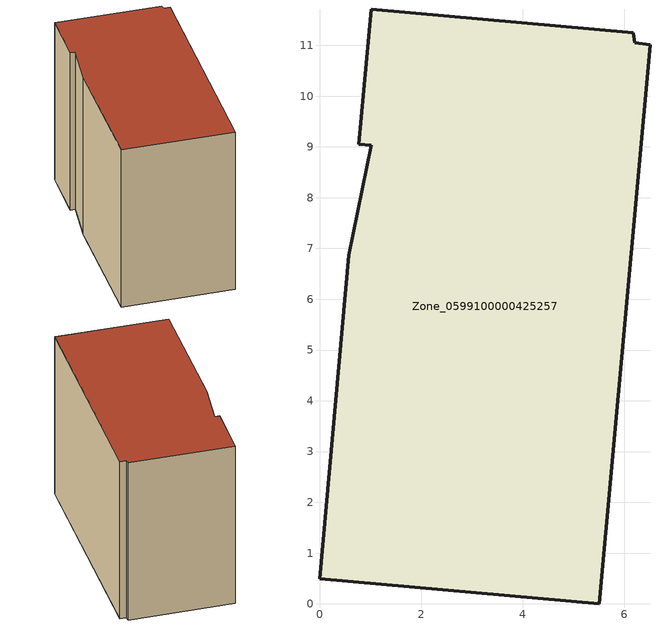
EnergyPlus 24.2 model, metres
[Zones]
Zone_0599100000425257
 floor ground (C_G): 0.58,6.87 1.02,9.03 0.78,9.05 1.02,11.71 6.18,11.25 6.2,11.05 6.51,11.01 5.51,0 0,0.5 z0
 wall outside (C_F): 0,0.5 5.51,0 6.51,11.01 6.2,11.05 6.18,11.25 1.02,11.71 0.78,9.05 1.02,9.03 0.58,6.87 0,0.5 z0:8.74
 roof outside (C_R): 1.02,9.03 0.58,6.87 0,0.5 5.51,0 6.51,11.01 6.2,11.05 6.18,11.25 1.02,11.71 0.78,9.05 z8.74
[BUILDING]
Pand.0599100000425257: North Axis=0; Terrain=City; Loads Convergence Tolerance Value=0.04; Temperature Convergence Tolerance Value=0.4; Solar Distribution=FullExterior; Maximum Number of Warmup Days=25; Minimum Number of Warmup Days=1
[Site:Location]
Rotterdam.The.Hague.AP_ZH_NLD Design_Conditions: Latitude=51.96; Longitude=4.45; Time Zone=1; Elevation=-4.5
[SITE:GROUNDTEMPERATURE:BUILDINGSURFACE]
18, 18, 18, 18, 18, 18, 18, 18, 18, 18, 18, 18
[MATERIAL] Thermal Absorptance=0.9; Solar Absorptance=0.7; Visible Absorptance=0.7
Name | Roughness | Thickness | Conductivity | Density | Specific Heat
G.TI.2006-2014 | MediumSmooth | 0.15 | 0.06 | 540 | 1210
F.TI.2006-2014 | Rough | 0.3 | 0.12 | 1920 | 840
R.TI.2006-2014 | MediumRough | 0.2 | 0.08 | 1500 | 1000
[CONSTRUCTION]
C_G: G.TI.2006-2014
C_F: F.TI.2006-2014
C_R: R.TI.2006-2014
[ZONE]
Zone_0599100000425257: Type=1; Multiplier=1; Ceiling Height=Autocalculate; Volume=Autocalculate; Floor Area=autocalculate; Part of Total Floor Area=Yes
[ZONEINFILTRATION:DESIGNFLOWRATE]
Infil_Zone_0599100000425257: Zone or ZoneList or Space or SpaceList=Zone_0599100000425257; Schedule=AlwaysOn; Design Flow Rate Calculation Method=Flow/Area; Flow Rate per Floor Area=0.0015; Constant Term Coefficient=1; Temperature Term Coefficient=0; Velocity Term Coefficient=0; Velocity Squared Term Coefficient=0
[HVACTEMPLATE:ZONE:IDEALLOADSAIRSYSTEM]
Zone_0599100000425257: Maximum Heating Supply Air Temperature=50; Minimum Cooling Supply Air Temperature=13; Maximum Heating Supply Air Humidity Ratio=0.0156; Minimum Cooling Supply Air Humidity Ratio=0.0077; Heating Limit=NoLimit; Cooling Limit=NoLimit; Dehumidification Control Type=ConstantSensibleHeatRatio; Cooling Sensible Heat Ratio=0.7; Dehumidification Setpoint=60; Humidification Control Type=None; Humidification Setpoint=30; Outdoor Air Method=None; Outdoor Air Flow Rate per Person=0.00944; Outdoor Air Flow Rate per Zone Floor Area=0; Outdoor Air Flow Rate per Zone=0; Demand Controlled Ventilation Type=None; Outdoor Air Economizer Type=NoEconomizer; Heat Recovery Type=None; Sensible Heat Recovery Effectiveness=0.7; Latent Heat Recovery Effectiveness=0.65
[ZONECONTROL:THERMOSTAT]
ThermostatControl_Zone_0599100000425257: Zone or ZoneList=Zone_0599100000425257; Control Type Schedule=DualSetpointControlType; Control 1=Thermostat_Zone_0599100000425257; Temperature Difference Between Cutout And Setpoint=0
[THERMOSTATSETPOINT:DUALSETPOINT]
Thermostat_Zone_0599100000425257: Heating Setpoint Temperature Schedule=HeatingSetpoint_Zone_0599100000425257; Cooling Setpoint Temperature Schedule=CoolingSetpoint_Zone_0599100000425257
[SCHEDULE:COMPACT]
HeatingSetpoint_Zone_0599100000425257: Through: 12/31, For: AllDays, Until: 24:00, 21
CoolingSetpoint_Zone_0599100000425257: Through: 12/31, For: AllDays, Until: 24:00, 24
DualSetpointControlType: Through: 12/31, For: AllDays, Until: 24:00, 4
AlwaysOn: Through: 12/31, For: AllDays, Until: 24:00, 1
